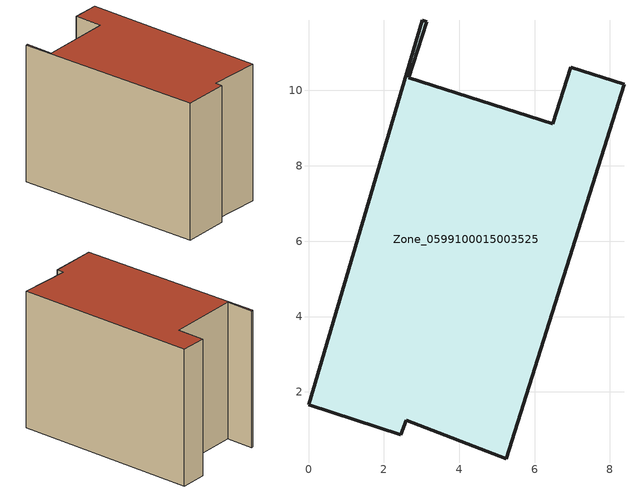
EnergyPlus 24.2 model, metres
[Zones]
Zone_0599100015003525
 floor ground (C_G): 0,1.65 3.02,11.86 3.13,11.82 2.65,10.34 6.49,9.11 6.96,10.61 8.37,10.16 5.24,0.23 2.6,1.24 2.45,0.87 z0.86
 wall outside (C_F): 2.6,1.24 5.24,0.23 8.37,10.16 6.96,10.61 6.49,9.11 2.65,10.34 3.13,11.82 3.02,11.86 0,1.65 2.45,0.87 2.6,1.24 z0.86:8.74
 roof outside (C_R): 3.02,11.86 0,1.65 2.45,0.87 2.6,1.24 5.24,0.23 8.37,10.16 6.96,10.61 6.49,9.11 2.65,10.34 3.13,11.82 z8.74
[BUILDING]
Pand.0599100015003525: North Axis=0; Terrain=City; Loads Convergence Tolerance Value=0.04; Temperature Convergence Tolerance Value=0.4; Solar Distribution=FullExterior; Maximum Number of Warmup Days=25; Minimum Number of Warmup Days=1
[Site:Location]
Rotterdam.The.Hague.AP_ZH_NLD Design_Conditions: Latitude=51.96; Longitude=4.45; Time Zone=1; Elevation=-4.5
[SITE:GROUNDTEMPERATURE:BUILDINGSURFACE]
18, 18, 18, 18, 18, 18, 18, 18, 18, 18, 18, 18
[MATERIAL] Thermal Absorptance=0.9; Solar Absorptance=0.7; Visible Absorptance=0.7
Name | Roughness | Thickness | Conductivity | Density | Specific Heat
G.TI.1965-1974 | MediumSmooth | 0.15 | 0.882353 | 540 | 1210
F.TI.1965-1974 | Rough | 0.3 | 0.697674 | 1920 | 840
R.TI.1965-1974 | MediumRough | 0.2 | 0.232558 | 1500 | 1000
[CONSTRUCTION]
C_G: G.TI.1965-1974
C_F: F.TI.1965-1974
C_R: R.TI.1965-1974
[ZONE]
Zone_0599100015003525: Type=1; Multiplier=1; Ceiling Height=Autocalculate; Volume=Autocalculate; Floor Area=autocalculate; Part of Total Floor Area=Yes
[ZONEINFILTRATION:DESIGNFLOWRATE]
Infil_Zone_0599100015003525: Zone or ZoneList or Space or SpaceList=Zone_0599100015003525; Schedule=AlwaysOn; Design Flow Rate Calculation Method=Flow/Area; Flow Rate per Floor Area=0.003; Constant Term Coefficient=1; Temperature Term Coefficient=0; Velocity Term Coefficient=0; Velocity Squared Term Coefficient=0
[HVACTEMPLATE:ZONE:IDEALLOADSAIRSYSTEM]
Zone_0599100015003525: Maximum Heating Supply Air Temperature=50; Minimum Cooling Supply Air Temperature=13; Maximum Heating Supply Air Humidity Ratio=0.0156; Minimum Cooling Supply Air Humidity Ratio=0.0077; Heating Limit=NoLimit; Cooling Limit=NoLimit; Dehumidification Control Type=ConstantSensibleHeatRatio; Cooling Sensible Heat Ratio=0.7; Dehumidification Setpoint=60; Humidification Control Type=None; Humidification Setpoint=30; Outdoor Air Method=None; Outdoor Air Flow Rate per Person=0.00944; Outdoor Air Flow Rate per Zone Floor Area=0; Outdoor Air Flow Rate per Zone=0; Demand Controlled Ventilation Type=None; Outdoor Air Economizer Type=NoEconomizer; Heat Recovery Type=None; Sensible Heat Recovery Effectiveness=0.7; Latent Heat Recovery Effectiveness=0.65
[ZONECONTROL:THERMOSTAT]
ThermostatControl_Zone_0599100015003525: Zone or ZoneList=Zone_0599100015003525; Control Type Schedule=DualSetpointControlType; Control 1=Thermostat_Zone_0599100015003525; Temperature Difference Between Cutout And Setpoint=0
[THERMOSTATSETPOINT:DUALSETPOINT]
Thermostat_Zone_0599100015003525: Heating Setpoint Temperature Schedule=HeatingSetpoint_Zone_0599100015003525; Cooling Setpoint Temperature Schedule=CoolingSetpoint_Zone_0599100015003525
[SCHEDULE:COMPACT]
HeatingSetpoint_Zone_0599100015003525: Through: 12/31, For: AllDays, Until: 24:00, 21
CoolingSetpoint_Zone_0599100015003525: Through: 12/31, For: AllDays, Until: 24:00, 24
DualSetpointControlType: Through: 12/31, For: AllDays, Until: 24:00, 4
AlwaysOn: Through: 12/31, For: AllDays, Until: 24:00, 1
